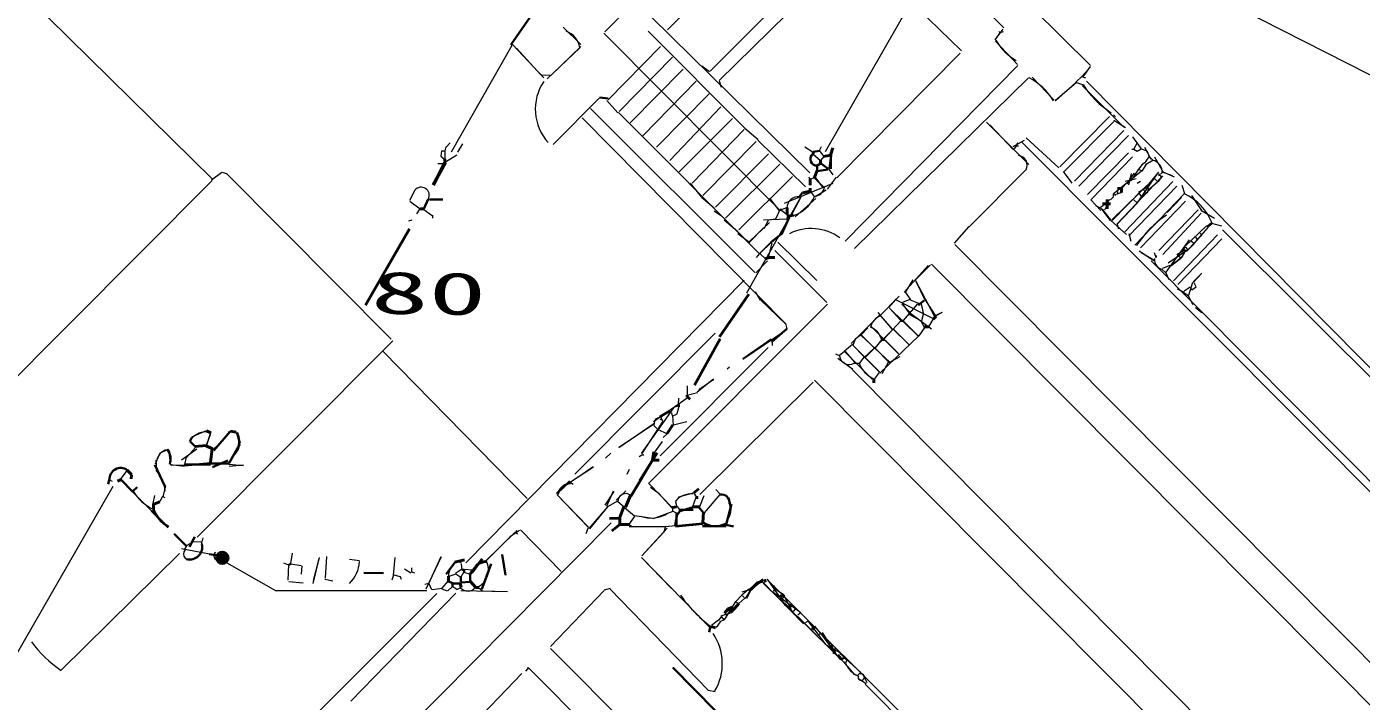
# Model space of a CAD drawing. Header units: millimetres. Extents: x -35814 to 127651, y -10134 to 104094.
# Drawn here: x 71851 to 93693, y 28082 to 39121 of the extents above; entities that cross this region are included whole.
import ezdxf

# ---------------------------------------------------------------- set-up
doc = ezdxf.new("R2010")
doc.units = ezdxf.units.MM
doc.linetypes.add('DASHED', pattern=[727.332686, 468.995115, -258.337571])
for name, color, linetype, lineweight in [('A_HATCH', 252, 'CONTINUOUS', 15), ('A_MED', 9, 'CONTINUOUS', 20), ('A_THIN', 8, 'CONTINUOUS', 15), ('CHECK', 2, 'CONTINUOUS', 40), ('P_DASHED', 200, 'DASHED', 20), ('P_NOMARK', 6, 'CONTINUOUS', 35), ('P_R', 5, 'CONTINUOUS', 40), ('P_R_MARK', 5, 'CONTINUOUS', 25), ('P_SIZE', 140, 'CONTINUOUS', 13), ('TEXT_SHAPE', 7, 'CONTINUOUS', 30)]:
    doc.layers.add(name, color=color, linetype=linetype, lineweight=lineweight)
doc.styles.add('JP', font='msgothic.ttc')

msp = doc.modelspace()

# ---------------------------------------------------------------- hatches: boundary and pattern name
at = {"layer": 'TEXT_SHAPE'}
h = msp.add_hatch(color=7, dxfattribs=at)
h.dxf.hatch_style = 1
edge = h.paths.add_edge_path()
edge.add_arc((75052, 30430), 99.1, 0, 360)

# ---------------------------------------------------------------- linework, layer by layer
at = {"layer": 'A_HATCH', "lineweight": 15}
for p, q in [((82226, 38796), (81368, 37925)), ((82422, 38621), (81546, 37733)), ((82597, 38427), (81725, 37549)), ((82805, 38232), (81936, 37337)), ((83019, 38022), (82159, 37147)), ((83209, 37809), (82376, 36933)), ((83402, 37619), (82527, 36745)), ((83591, 37439), (82741, 36563)), ((83787, 37242), (82914, 36359)), ((83993, 37043), (83124, 36166)), ((84179, 36873), (83286, 35986)), ((84383, 36669), (83506, 35799)), ((86198, 34303), (86434, 34066)), ((86031, 34179), (86286, 33923)), ((85883, 34005), (86120, 33768)), ((85560, 33715), (85805, 33470))]:
    msp.add_line(p, q, dxfattribs=at)
at = {"layer": 'A_HATCH', "lineweight": 20}
for p, q in [((86032, 34171), (86290, 33922)), ((85729, 33867), (85971, 33620))]:
    msp.add_line(p, q, dxfattribs=at)
at = {"layer": 'A_MED', "lineweight": 20}
for p, q in [((85984, 40991), (83182, 38243)), ((84923, 37079), (86334, 39535)), ((87826, 39083), (87693, 38907)), ((87701, 38892), (88067, 38500)), ((79790, 38811), (78800, 37066)), ((79802, 38829), (80312, 38285)), ((80902, 38774), (80370, 38268)), ((83181, 38236), (83215, 38134)), ((88246, 38282), (85401, 35490)), ((89122, 38313), (89018, 38214)), ((81226, 37958), (80465, 37192)), ((81347, 37915), (81526, 37710)), ((83817, 37266), (84599, 36498)), ((89069, 36514), (89882, 37342)), ((90146, 37152), (90247, 36955)), ((84894, 36999), (84842, 36933)), ((89948, 36993), (89265, 36288)), ((90230, 36988), (90280, 36937)), ((75049, 36742), (75117, 36719)), ((77815, 34008), (75121, 36721)), ((84972, 36797), (85045, 36699)), ((89927, 36720), (89882, 36532)), ((90130, 36892), (90045, 36790)), ((90058, 36783), (90091, 36766)), ((90167, 36859), (90099, 36758)), ((90376, 36738), (90151, 36475)), ((84733, 36687), (84886, 36478)), ((84741, 36649), (84903, 36490)), ((89820, 36527), (89769, 36476)), ((90006, 36632), (89827, 36590)), ((90674, 36513), (89888, 35701)), ((90160, 36480), (90047, 36410)), ((90358, 36575), (90195, 36433)), ((90438, 36683), (90363, 36584)), ((83635, 34764), (84518, 36334)), ((84520, 36332), (84372, 36056)), ((84673, 36428), (84740, 36343)), ((84936, 36447), (84746, 36329)), ((90815, 36267), (90078, 35501)), ((84296, 36162), (84212, 36128)), ((89430, 36153), (89479, 36117)), ((89539, 36219), (89488, 36118)), ((90444, 35396), (91074, 36070)), ((83265, 35961), (83485, 35776)), ((84299, 35972), (83910, 35953)), ((84112, 35973), (83978, 35954)), ((91239, 35908), (91406, 35865)), ((90689, 34905), (91408, 35650)), ((83854, 35405), (83940, 35323)), ((84048, 35579), (83986, 35345)), ((84144, 35594), (84784, 34967)), ((90816, 35466), (90750, 35338)), ((90958, 35570), (90834, 35445)), ((83977, 35292), (83781, 35095)), ((90436, 35148), (90486, 35097)), ((86074, 34660), (85955, 34525)), ((86198, 34315), (86437, 34584)), ((86308, 34653), (86448, 34597)), ((86487, 34584), (86529, 34412)), ((86296, 34409), (86489, 34306)), ((86486, 34307), (86540, 34207)), ((86522, 34412), (86495, 34309)), ((86687, 34338), (86611, 34208)), ((86830, 34444), (86699, 34377)), ((86831, 34443), (86729, 34392)), ((84275, 34243), (84293, 34176)), ((77842, 33978), (74641, 30770)), ((85407, 34007), (85373, 33905)), ((85812, 33450), (86451, 34063)), ((85089, 33767), (85156, 33733)), ((85125, 33697), (85369, 33517)), ((85237, 33808), (85152, 33742)), ((85550, 33715), (85482, 33613)), ((85393, 33616), (85478, 33616)), ((85803, 33460), (85721, 33356)), ((85947, 33625), (85847, 33438)), ((82658, 33244), (82658, 33092)), ((82109, 32662), (82662, 33050)), ((82399, 32819), (82229, 32753)), ((82401, 32803), (82417, 32752)), ((82129, 32687), (82114, 32602)), ((82114, 32597), (82166, 32548)), ((82232, 32743), (82131, 32691)), ((82418, 32753), (82429, 32600)), ((82657, 32653), (82437, 32603)), ((74787, 32507), (74550, 32407)), ((74786, 32265), (74859, 32449)), ((74793, 32263), (74861, 32466)), ((82177, 32534), (82334, 32461)), ((74024, 32131), (73953, 31963)), ((74158, 32204), (74025, 32138)), ((74210, 31947), (74179, 32192)), ((74636, 32207), (74385, 32030)), ((74616, 32236), (74464, 32072)), ((81408, 32144), (81323, 32060)), ((73964, 32026), (73977, 31874)), ((74432, 31927), (74203, 31951)), ((74435, 31947), (74216, 31941)), ((74458, 32078), (74434, 31959)), ((75160, 31963), (75395, 31941)), ((75165, 31931), (75398, 31950)), ((73203, 31707), (73252, 31687)), ((68843, 23919), (73266, 31603)), ((74121, 31602), (74078, 31435)), ((82197, 31481), (82417, 31245)), ((82772, 31492), (82519, 31423)), ((83195, 31468), (82939, 31168)), ((83195, 31465), (82940, 31167)), ((73940, 31452), (73917, 31318)), ((74076, 31436), (74030, 31349)), ((81358, 31262), (81050, 30912)), ((81355, 31265), (81062, 30907)), ((81520, 31357), (81357, 31262)), ((81527, 31351), (81628, 31266)), ((82420, 31247), (82419, 31196)), ((82519, 31418), (82467, 31351)), ((82469, 31348), (82489, 31264)), ((82494, 31269), (82545, 31202)), ((82933, 31447), (82864, 31262)), ((81796, 31110), (81707, 30978)), ((82098, 31073), (81796, 31118)), ((82423, 31188), (82103, 31067)), ((74264, 30824), (74462, 30633)), ((81038, 30924), (81004, 30823)), ((81709, 30974), (81759, 30940)), ((81710, 30942), (82301, 30942)), ((81761, 30940), (82301, 30949)), ((82305, 30941), (82271, 30840)), ((82470, 30956), (82301, 30938)), ((74469, 30638), (74435, 30570)), ((74557, 30681), (74471, 30632)), ((75049, 30390), (75921, 29898)), ((81402, 29930), (81302, 29899)), ((85245, 28699), (83903, 30018)), ((84077, 29978), (84093, 29910)), ((75918, 29894), (78400, 29893)), ((83681, 29906), (83557, 29867)), ((83656, 29906), (83557, 29819)), ((83566, 29808), (83600, 29774)), ((83684, 29882), (83611, 29767)), ((83698, 29889), (83632, 29766)), ((84088, 29910), (84070, 29877)), ((83219, 29482), (83369, 29528)), ((83398, 29624), (83432, 29607)), ((84255, 29656), (84344, 29608)), ((84266, 29680), (84333, 29613)), ((83200, 29381), (83132, 29290)), ((83264, 29415), (83197, 29380)), ((84628, 29387), (84594, 29369)), ((84832, 29180), (84799, 29162)), ((85120, 28829), (84847, 29195)), ((85544, 28506), (85603, 28391)), ((83117, 28236), (83005, 28257))]:
    msp.add_line(p, q, dxfattribs=at)
for centre, radius, start, end in [((80997, 37771), 822, 146.4774, 221.7789), ((87765, 37360), 1046, 31.6998, 62.0281), ((84725, 36529), 188, 274.1437, 349.244), ((84477, 36156), 182, 82.4883, 180.1311), ((84221, 36572), 570, 288.5395, 335.9674), ((85308, 33746), 154, 184.3541, 303.2297), ((74790, 32171), 320, 89.9441, 149.3338), ((74483, 32874), 783, 301.7118, 331.4249), ((74198, 31982), 223, 103.0754, 168.7462), ((73398, 31711), 193, 87.9951, 181.6192), ((73619, 31506), 496, 1.5109, 45.7062), ((82726, 31142), 334, 84.7352, 141.1392), ((74518, 30612), 209, 288.649, 20.8507), ((74515, 30492), 98.1, 136.1112, 311.4091)]:
    msp.add_arc(centre, radius, start, end, dxfattribs=at)
at = {"layer": 'A_THIN', "lineweight": 15}
for p, q in [((83872, 41621), (81312, 39035)), ((97385, 36529), (87667, 41467)), ((84405, 41161), (82339, 39072)), ((85801, 41166), (83036, 38395)), ((86018, 40967), (87843, 39101)), ((87151, 38724), (85423, 40409)), ((71265, 40197), (74889, 36628)), ((84666, 36727), (81424, 39922)), ((88319, 39420), (89262, 38488)), ((80632, 39112), (80921, 38827)), ((84177, 36118), (81294, 39013)), ((83606, 37461), (82023, 39050)), ((87775, 39019), (87694, 38906)), ((87760, 39048), (87778, 39015)), ((87829, 39036), (87779, 39020)), ((80262, 38336), (79865, 38768)), ((80922, 38799), (80427, 38320)), ((87129, 38686), (85108, 36648)), ((83028, 38385), (82900, 38474)), ((88073, 38484), (85244, 35614)), ((89253, 38470), (89137, 38299)), ((80418, 38322), (80266, 38329)), ((88308, 38293), (88668, 37916)), ((89228, 38426), (89122, 38311)), ((89128, 38300), (89179, 38284)), ((96754, 30587), (89196, 38228)), ((89029, 38206), (88685, 37908)), ((88686, 37906), (89023, 38208)), ((89030, 38207), (89131, 38173)), ((89807, 37478), (89124, 38157)), ((84282, 34251), (80944, 37632)), ((81079, 37780), (83770, 35097)), ((83839, 35408), (81538, 37719)), ((89573, 37652), (88761, 36828)), ((89640, 37571), (88832, 36752)), ((89635, 37678), (89669, 37644)), ((89643, 37589), (89833, 37471)), ((83602, 37459), (83821, 37275)), ((88252, 36867), (87559, 37560)), ((87613, 37514), (88002, 37108)), ((88997, 36595), (89808, 37420)), ((84588, 37156), (84720, 37067)), ((84853, 37156), (84818, 37089)), ((88177, 37257), (87990, 37157)), ((88046, 37172), (88010, 37122)), ((88067, 37221), (88046, 37171)), ((88048, 37170), (88082, 37170)), ((88136, 37230), (101640, 23681)), ((88208, 37305), (88741, 36814)), ((90097, 37124), (89954, 37321)), ((90018, 37207), (89969, 37121)), ((84720, 37033), (84840, 36934)), ((84825, 37088), (84892, 37003)), ((89882, 37057), (89212, 36375)), ((89939, 37119), (89973, 37119)), ((89971, 37118), (90022, 37083)), ((90024, 37085), (90090, 37120)), ((90093, 37124), (90177, 37089)), ((90218, 36990), (90138, 36885)), ((90279, 36929), (90161, 36860)), ((90181, 37088), (90229, 36985)), ((90307, 36990), (90458, 36730)), ((74874, 36615), (75044, 36743)), ((88201, 36779), (87275, 35845)), ((88815, 36753), (88954, 36563)), ((90095, 36757), (89630, 36380)), ((89978, 36723), (89891, 36623)), ((90047, 36790), (89920, 36597)), ((90027, 36236), (90362, 36725)), ((90377, 36713), (90377, 36679)), ((90392, 36712), (90413, 36663)), ((90443, 36733), (90410, 36715)), ((90433, 36750), (90631, 36662)), ((90448, 36740), (90599, 36684)), ((74884, 36605), (69646, 31339)), ((82711, 36560), (82888, 36338)), ((82778, 36476), (82845, 36391)), ((84252, 36232), (85052, 36560)), ((84651, 36662), (84669, 36628)), ((84739, 36645), (84671, 36627)), ((85099, 36659), (84953, 36460)), ((90300, 36637), (89610, 35958)), ((90418, 36655), (89694, 35887)), ((89770, 36476), (89766, 36408)), ((89850, 36565), (89816, 36531)), ((90607, 36589), (89821, 35766)), ((90077, 36588), (90026, 36555)), ((90172, 36497), (90122, 36461)), ((90193, 36494), (90211, 36461)), ((90314, 36633), (90348, 36599)), ((90754, 36529), (90801, 36392)), ((82894, 36334), (83104, 36157)), ((84009, 36313), (84172, 36103)), ((84765, 36311), (84428, 36010)), ((89265, 36288), (89429, 36112)), ((89579, 36294), (89545, 36260)), ((89638, 36337), (89587, 36286)), ((90119, 36464), (89613, 35952)), ((89634, 36375), (89634, 36341)), ((89704, 36378), (89635, 36366)), ((89674, 36357), (89635, 36377)), ((89702, 36425), (89702, 36392)), ((89765, 36404), (89702, 36388)), ((89972, 36290), (90022, 36239)), ((90797, 36393), (89989, 35544)), ((90057, 36392), (90089, 36340)), ((90180, 36401), (90097, 36332)), ((90124, 36459), (90174, 36408)), ((90214, 36456), (90180, 36404)), ((90750, 36328), (90514, 36083)), ((90916, 36357), (91080, 36114)), ((83103, 36109), (83222, 36025)), ((84179, 36122), (84107, 35972)), ((84209, 36114), (84294, 36048)), ((89342, 36197), (89429, 36151)), ((89525, 36233), (89424, 36165)), ((89448, 36132), (89580, 35950)), ((89469, 36111), (89589, 35960)), ((89552, 36255), (89534, 36221)), ((90026, 36236), (89696, 35888)), ((91024, 36125), (90378, 35460)), ((91067, 36119), (91289, 35987)), ((84006, 35918), (83680, 35608)), ((83904, 35824), (83686, 35602)), ((83988, 35947), (83914, 35815)), ((87271, 35850), (87029, 35577)), ((89589, 35953), (89852, 35721)), ((89699, 35883), (89717, 35816)), ((90804, 35522), (91157, 35864)), ((90955, 35574), (91188, 35835)), ((83844, 35405), (83478, 35775)), ((83491, 35736), (83683, 35587)), ((84045, 35614), (83843, 35412)), ((89886, 35737), (89919, 35613)), ((90877, 35632), (90494, 35105)), ((90618, 34960), (91340, 35717)), ((90855, 35472), (91077, 35706)), ((90916, 35613), (90950, 35579)), ((90981, 35679), (90999, 35646)), ((91053, 35749), (91071, 35716)), ((91419, 35799), (96864, 30376)), ((83843, 35411), (83789, 35346)), ((84035, 35591), (83855, 35415)), ((84096, 35461), (84947, 34607)), ((87038, 35557), (99994, 22523)), ((90058, 35453), (90297, 35295)), ((90088, 35425), (90299, 35308)), ((90305, 35426), (90321, 35375)), ((90530, 35258), (90851, 35476)), ((90778, 35449), (90673, 35386)), ((90810, 35470), (90684, 35400)), ((90801, 35424), (90738, 35336)), ((90805, 35515), (90774, 35446)), ((90815, 35511), (90849, 35477)), ((86211, 34777), (86604, 35215)), ((86656, 35236), (99558, 22268)), ((90254, 35287), (99927, 25547)), ((90325, 35376), (90325, 35342)), ((90336, 35376), (90336, 35342)), ((90558, 35215), (90440, 35164)), ((90733, 35324), (90578, 35204)), ((90738, 35331), (90584, 35216)), ((90682, 35380), (90732, 35344)), ((79040, 30349), (83592, 34972)), ((86352, 34978), (86222, 34767)), ((86711, 34374), (86404, 34960)), ((86404, 34959), (86557, 34639)), ((90488, 35102), (90540, 34985)), ((91085, 35088), (90941, 34944)), ((91083, 35090), (90946, 34939)), ((83771, 34783), (83857, 34648)), ((86232, 34774), (86314, 34654)), ((90677, 34830), (90795, 34778)), ((90789, 34771), (90858, 34723)), ((90894, 34859), (90792, 34792)), ((90872, 34729), (90938, 34942)), ((90896, 34850), (90914, 34816)), ((90988, 34861), (90921, 34810)), ((90951, 34937), (90985, 34869)), ((84955, 34582), (82035, 31650)), ((83862, 34652), (84279, 34247)), ((85969, 34514), (86435, 34063)), ((85970, 34515), (86158, 34314)), ((86678, 34345), (86085, 34645)), ((86171, 34581), (86314, 34437)), ((86181, 34593), (86294, 34432)), ((86303, 34657), (86185, 34606)), ((86558, 34642), (86723, 34391)), ((90852, 34726), (90935, 34573)), ((90981, 34528), (91084, 34445)), ((85343, 33938), (85808, 34403)), ((85780, 34444), (86015, 34165)), ((85826, 34389), (86017, 34173)), ((85879, 34009), (86157, 34307)), ((86657, 34171), (86319, 34423)), ((83119, 34104), (80821, 31801)), ((83572, 33681), (84295, 34169)), ((84275, 34243), (84293, 34176)), ((85509, 34078), (85408, 34010)), ((85567, 33705), (86031, 34170)), ((85673, 34217), (86117, 33771)), ((86550, 34203), (86452, 34065)), ((82217, 32098), (83983, 33869)), ((84032, 34006), (83570, 33685)), ((84043, 33989), (84043, 33955)), ((84052, 33955), (84052, 33904)), ((85366, 33918), (85233, 33813)), ((85377, 33904), (85807, 33472)), ((85379, 33906), (85550, 33722)), ((85509, 34070), (85976, 33630)), ((85512, 34073), (85715, 33870)), ((85721, 33863), (85564, 33716)), ((85842, 33998), (85735, 33867)), ((77687, 33808), (80044, 31401)), ((85242, 33802), (85689, 33354)), ((85245, 33805), (85404, 33626)), ((86141, 33720), (85960, 33623)), ((86129, 33759), (85976, 33608)), ((83351, 33549), (83317, 33515)), ((98123, 20667), (85361, 33511)), ((83091, 33353), (82826, 33139)), ((83095, 33349), (82852, 33180)), ((84723, 33306), (82867, 31467)), ((97707, 20306), (84744, 33338)), ((82516, 33041), (82512, 32940)), ((82828, 33132), (82660, 33086)), ((82436, 32884), (81906, 32137)), ((82491, 32783), (82424, 32749)), ((82522, 32910), (82437, 32888)), ((82521, 32906), (82493, 32786)), ((82109, 32613), (81540, 32233)), ((82114, 32624), (81541, 32231)), ((82260, 32664), (81918, 32135)), ((82233, 32705), (82216, 32689)), ((82235, 32737), (82235, 32703)), ((82237, 32704), (82255, 32670)), ((82250, 32332), (82126, 32158)), ((82336, 32466), (82269, 32398)), ((81927, 32116), (81876, 32083)), ((81928, 32124), (81945, 32107)), ((81127, 31914), (80751, 31666)), ((81124, 31919), (80868, 31745)), ((73487, 31859), (73380, 31711)), ((81711, 31874), (81673, 31791)), ((73582, 31511), (73892, 31200)), ((80533, 31460), (81040, 30935)), ((80534, 31462), (81039, 30930)), ((80747, 31669), (80796, 31633)), ((81459, 31517), (81313, 31292)), ((81448, 31522), (81340, 31271)), ((81654, 31528), (81500, 31374)), ((82027, 31649), (82431, 31235)), ((82059, 31584), (82201, 31485)), ((82776, 31485), (82810, 31417)), ((83127, 31549), (83200, 31470)), ((74079, 31433), (74112, 31415)), ((81635, 31255), (81798, 31115)), ((82804, 31418), (82749, 31267)), ((82420, 31197), (82506, 31149)), ((81414, 31000), (77313, 26866)), ((79934, 30888), (80600, 30207)), ((82333, 30913), (81920, 30460)), ((82267, 30840), (81920, 30460)), ((74570, 30740), (74550, 30690)), ((74552, 30690), (74720, 30699)), ((74736, 30758), (74718, 30690)), ((74349, 30500), (72423, 28595)), ((74905, 30481), (74383, 30575)), ((74901, 30485), (74936, 30400)), ((74940, 30520), (74906, 30486)), ((82405, 29930), (81914, 30437)), ((83047, 29275), (81914, 30437)), ((83895, 30035), (84565, 29352)), ((83918, 30042), (83935, 30025)), ((83962, 30082), (89093, 24972)), ((84259, 29674), (83973, 30079)), ((78561, 29847), (73152, 24435)), ((78876, 29850), (77153, 28084)), ((81299, 29898), (80422, 28981)), ((83004, 28265), (81400, 29916)), ((83269, 29413), (83454, 29714)), ((83557, 29817), (83456, 29715)), ((83605, 29768), (83507, 29680)), ((84067, 29870), (84521, 29533)), ((84099, 29923), (84218, 29839)), ((84245, 29785), (84194, 29752)), ((84382, 29547), (84252, 29798)), ((84290, 29724), (84272, 29691)), ((83279, 29520), (83312, 29486)), ((83330, 29588), (83362, 29537)), ((83464, 29705), (83497, 29687)), ((84427, 29588), (84393, 29554)), ((84507, 29524), (84473, 29490)), ((83173, 29408), (83056, 29321)), ((83221, 29475), (83170, 29407)), ((83224, 29467), (83260, 29417)), ((83224, 29467), (83260, 29417)), ((84789, 29156), (84464, 29473)), ((84929, 29010), (84641, 29397)), ((84744, 29312), (84844, 29192)), ((84868, 29207), (84975, 29045)), ((80426, 28946), (90392, 18962)), ((85164, 28875), (84939, 29000)), ((84950, 29047), (85030, 29015)), ((85159, 28868), (85242, 28799)), ((80053, 28641), (80053, 28607)), ((80071, 28626), (81804, 26881)), ((85218, 28728), (85399, 28516)), ((85238, 28793), (85274, 28744)), ((85268, 28742), (85250, 28709)), ((85263, 28772), (85500, 28556)), ((79953, 28537), (78321, 26843)), ((80049, 28611), (80015, 28577)), ((85485, 28542), (85451, 28508)), ((85470, 28449), (85591, 28372)), ((88658, 25284), (85572, 28360))]:
    msp.add_line(p, q, dxfattribs=at)
for centre, radius, start, end in [((80564, 38721), 346, 9.9611, 70.0565), ((88482, 39342), 887, 209.8715, 240.6014), ((90417, 38992), 1518, 212.5936, 237.5088), ((88065, 36854), 160, 331.7142, 84.6267), ((90231, 36736), 206, 358.5167, 77.1787), ((90444, 35596), 864, 20.9671, 65.9176), ((91462, 34606), 1722, 123.7686, 147.3772), ((84689, 35021), 797, 53.8092, 116.6137), ((90454, 35302), 147, 170.9073, 265.7615), ((85908, 34147), 255, 110.2742, 165.8038), ((85551, 33925), 299, 15.9207, 68.2106), ((85894, 33776), 452, 201.026, 246.4684), ((74222, 31893), 731, 210.6177, 246.0153), ((81654, 31354), 127, 52.6036, 182.508), ((82075, 31569), 489, 248.6589, 304.2962), ((84283, 31011), 2103, 214.5633, 233.7827), ((73387, 30085), 1783, 215.1915, 237.0483), ((82356, 28698), 879, 329.6177, 34.1811), ((85591, 28838), 363, 201.1421, 247.8826), ((85508, 28477), 52.6, 152.3497, 106.782)]:
    msp.add_arc(centre, radius, start, end, dxfattribs=at)
at = {"layer": 'CHECK', "lineweight": 30}
for p, q in [((81365, 37946), (81229, 37960)), ((80738, 31682), (80526, 31483))]:
    msp.add_line(p, q, dxfattribs=at)
at = {"layer": 'CHECK', "lineweight": 15}
for p, q in [((89837, 36544), (89837, 36544)), ((89852, 36532), (89852, 36532)), ((90154, 36484), (90154, 36484)), ((89634, 36296), (89634, 36296)), ((90150, 36432), (90150, 36432)), ((90202, 36438), (90202, 36438)), ((90204, 36473), (90211, 36461)), ((91028, 36122), (91028, 36122)), ((91030, 36079), (91030, 36079)), ((91077, 36118), (91077, 36118)), ((91077, 36065), (91077, 36065)), ((90909, 35995), (90909, 35995)), ((90953, 36000), (90953, 36000)), ((84219, 29762), (84219, 29762)), ((83228, 29503), (83228, 29503)), ((83268, 29553), (83268, 29553)), ((83330, 29588), (83362, 29537)), ((83322, 29453), (83322, 29453)), ((85218, 28725), (85218, 28725)), ((85226, 28790), (85226, 28790))]:
    msp.add_line(p, q, dxfattribs=at)
at = {"layer": 'CHECK', "lineweight": 30}
msp.add_arc((80791, 31392), 263, 98.7151, 163.3703, dxfattribs=at)
at = {"layer": 'P_DASHED', "lineweight": 20}
msp.add_line((86642, 35226), (85506, 34080), dxfattribs=at)
at = {"layer": 'P_NOMARK', "lineweight": 30}
msp.add_line((82427, 28635), (83505, 27544), dxfattribs=at)
at = {"layer": 'P_R', "lineweight": 40}
msp.add_line((78113, 35814), (77394, 34563), dxfattribs=at)
at = {"layer": 'P_R_MARK', "lineweight": 15}
for p, q in [((78711, 37155), (78693, 37088)), ((78782, 37220), (78717, 37150)), ((78982, 37206), (78902, 37068)), ((78641, 37088), (78627, 37004)), ((78630, 37000), (78692, 36949)), ((78644, 37087), (78695, 37087)), ((78695, 37087), (78695, 36952)), ((78891, 37020), (78705, 36902)), ((78577, 36884), (78678, 36884)), ((78285, 36142), (78231, 36059)), ((78152, 35957), (78101, 35941))]:
    msp.add_line(p, q, dxfattribs=at)
at = {"layer": 'P_R_MARK', "lineweight": 40}
for p, q in [((78697, 36917), (78680, 36883)), ((78695, 36952), (78695, 36918)), ((78706, 36899), (78503, 36532)), ((78685, 36880), (78506, 36530)), ((78289, 36139), (78356, 36139))]:
    msp.add_line(p, q, dxfattribs=at)
at = {"layer": 'P_R_MARK', "lineweight": 20}
for p, q in [((78203, 36445), (78118, 36279)), ((78120, 36267), (78291, 36142)), ((78351, 36132), (78488, 36034)), ((78494, 36038), (78494, 35987))]:
    msp.add_line(p, q, dxfattribs=at)
at = {"layer": 'P_R_MARK', "lineweight": 30}
for p, q in [((78423, 36300), (78348, 36143)), ((78441, 36292), (78660, 36292))]:
    msp.add_line(p, q, dxfattribs=at)
at = {"layer": 'P_R_MARK', "lineweight": 20}
msp.add_arc((78307, 36361), 133, 332.5992, 140.9653, dxfattribs=at)
at = {"layer": 'TEXT_SHAPE', "lineweight": 30}
for p, q in [((80086, 39270), (79774, 38822)), ((84823, 37090), (84721, 37073)), ((85016, 37018), (84989, 36797)), ((85009, 37069), (85009, 36796)), ((84789, 36849), (84789, 36765)), ((84960, 36782), (84790, 36758)), ((84844, 36889), (84961, 36803)), ((89908, 36608), (89858, 36557)), ((84550, 36406), (84500, 36343)), ((84181, 36122), (84214, 36122)), ((84296, 36052), (84314, 36019)), ((84331, 36000), (84205, 35720)), ((84204, 35729), (84033, 35596)), ((86537, 34639), (86470, 34588)), ((86154, 34310), (86205, 34310)), ((84291, 34175), (84045, 33965)), ((82523, 32940), (82523, 32906)), ((82427, 32608), (82335, 32467)), ((74551, 32400), (74521, 32333)), ((74525, 32331), (74608, 32252)), ((74915, 32188), (75179, 32495)), ((75293, 32482), (75341, 32300)), ((75340, 32292), (75161, 31976)), ((73950, 31954), (74112, 31603)), ((74857, 31959), (74435, 31959)), ((74858, 31978), (74436, 31943)), ((74857, 31973), (75161, 31972)), ((74889, 31914), (75143, 32020)), ((73198, 31706), (73182, 31638)), ((73393, 31710), (73585, 31514)), ((73658, 31587), (73590, 31519)), ((82759, 31257), (82539, 31191)), ((82850, 31257), (82921, 31174)), ((83383, 31310), (83297, 30976)), ((73892, 31200), (74164, 30927)), ((82498, 31147), (82462, 30961)), ((82487, 31173), (82487, 30963)), ((82541, 31193), (82506, 31144)), ((82757, 31213), (82523, 31213)), ((74265, 30825), (74461, 30628)), ((82910, 30994), (82471, 30949)), ((82915, 30988), (82472, 30945)), ((82913, 30950), (83297, 30950)), ((83296, 30972), (83416, 30943)), ((74603, 30776), (74514, 30609)), ((74839, 30490), (75078, 30458)), ((79632, 30483), (79688, 30148)), ((76173, 30332), (76140, 30314)), ((77370, 30182), (77691, 30177)), ((78855, 30352), (78716, 30162)), ((78974, 30232), (79008, 30232)), ((79008, 30232), (79008, 30198)), ((79109, 30164), (79109, 30046)), ((79142, 30215), (79110, 30164)), ((79454, 30334), (79301, 29915)), ((78754, 30045), (78823, 30013)), ((78822, 30012), (78940, 30012)), ((78822, 30012), (78822, 29961)), ((78957, 30113), (78957, 30029)), ((79110, 30039), (78958, 30025)), ((84201, 29826), (84187, 29775)), ((83043, 29317), (83022, 29216)), ((85032, 29011), (85016, 28945)), ((85235, 28794), (85186, 28773))]:
    msp.add_line(p, q, dxfattribs=at)
at = {"layer": 'TEXT_SHAPE', "lineweight": 40}
for p, q in [((85046, 37136), (85006, 37020)), ((84722, 37069), (84722, 37036)), ((84840, 36934), (84840, 36883)), ((85009, 37021), (84891, 36999)), ((84787, 36766), (84740, 36645)), ((84840, 36883), (84791, 36848)), ((84671, 36629), (84671, 36528)), ((84671, 36477), (84671, 36426)), ((89769, 36476), (89702, 36476)), ((89769, 36476), (89769, 36408)), ((84671, 36427), (84553, 36403)), ((89533, 36296), (89532, 36138)), ((84299, 36155), (84299, 36054)), ((89589, 36222), (89457, 36222)), ((84319, 36019), (84303, 35968)), ((84400, 36038), (84316, 36018)), ((91239, 35899), (91172, 35847)), ((83993, 35345), (83944, 35324)), ((83994, 35343), (84095, 35343)), ((83670, 34744), (83188, 34046)), ((86441, 34581), (86475, 34581)), ((86289, 34429), (86323, 34429)), ((86736, 34387), (86685, 34336)), ((86542, 34208), (86610, 34208)), ((83200, 34013), (82780, 33257)), ((85833, 34005), (85883, 34005)), ((85714, 33362), (85714, 33295)), ((82658, 33092), (82658, 33058)), ((82661, 33062), (82710, 33026)), ((82374, 32837), (82215, 32736)), ((74862, 32476), (74793, 32507)), ((74866, 32462), (74797, 32510)), ((75180, 32503), (75281, 32485)), ((75180, 32503), (75281, 32485)), ((74789, 32268), (74604, 32251)), ((74789, 32262), (74890, 32211)), ((74886, 32214), (74859, 31993)), ((82167, 32147), (81888, 31696)), ((82117, 32162), (82095, 32026)), ((82093, 32030), (81741, 31442)), ((82100, 32026), (82201, 32026)), ((73387, 31707), (73338, 31687)), ((73494, 31862), (73566, 31793)), ((73568, 31790), (73563, 31722)), ((82852, 31560), (82768, 31491)), ((73928, 31316), (73928, 31231)), ((74031, 31344), (73930, 31310)), ((81624, 31265), (81555, 31079)), ((81731, 31449), (81653, 31260)), ((82486, 31267), (82419, 31251)), ((82757, 31264), (82858, 31264)), ((82808, 31416), (82842, 31416)), ((81558, 31081), (81389, 31071)), ((81558, 31078), (81558, 30976)), ((82929, 31179), (82919, 31009)), ((81557, 30977), (81427, 30870)), ((81558, 30976), (81710, 30976)), ((79016, 30398), (78855, 30357)), ((79303, 30411), (79135, 30183)), ((78755, 30130), (78755, 30046)), ((78944, 30013), (78961, 29945)), ((79111, 30047), (79198, 29948)), ((79194, 29944), (79244, 29944)), ((83905, 30077), (83678, 29906)), ((83818, 30024), (83701, 29910)), ((83903, 30049), (83818, 30027)), ((83953, 30064), (83920, 30047)), ((83700, 29912), (83666, 29894)), ((84212, 29829), (84245, 29795)), ((83325, 29592), (83272, 29526)), ((83396, 29624), (83328, 29590)), ((83434, 29602), (83368, 29533)), ((83504, 29685), (83436, 29600)), ((84372, 29660), (84338, 29626)), ((83124, 29285), (83055, 29305)), ((84732, 29299), (84712, 29250)), ((85017, 28944), (85051, 28944)), ((85066, 28944), (85070, 28860)), ((85068, 28946), (85067, 28860)), ((85128, 28837), (85179, 28770))]:
    msp.add_line(p, q, dxfattribs=at)
at = {"layer": 'TEXT_SHAPE', "lineweight": 15}
for p, q in [((79844, 30850), (79357, 30373)), ((79750, 30775), (79915, 30883)), ((79868, 30876), (79850, 30842)), ((79852, 30839), (79885, 30821)), ((79362, 30368), (79756, 30769)), ((76198, 30505), (76166, 30335)), ((76632, 30417), (76538, 30060)), ((76053, 30348), (76138, 30316)), ((78147, 30266), (78147, 30198)), ((78874, 30162), (78757, 30125)), ((78969, 30241), (78866, 30174)), ((78874, 30166), (78956, 30112)), ((79009, 30245), (79145, 30233)), ((78434, 30011), (78367, 29993)), ((78431, 30010), (78478, 29913)), ((78485, 29912), (78653, 29931)), ((78820, 29963), (78741, 29890)), ((78824, 29963), (78890, 29917)), ((78891, 29913), (78957, 29944)), ((79243, 29942), (79309, 29890)), ((78735, 29887), (78649, 29915)), ((79312, 29892), (79717, 29878))]:
    msp.add_line(p, q, dxfattribs=at)
at = {"layer": 'TEXT_SHAPE', "lineweight": 20}
for p, q in [((76638, 30437), (76532, 30011)), ((76758, 30453), (76737, 30097)), ((77135, 30408), (77300, 30385)), ((77878, 30435), (77850, 30148)), ((78632, 30446), (78383, 29919)), ((78631, 30447), (78431, 30013)), ((78968, 30341), (78896, 30383)), ((76135, 30317), (76125, 30064)), ((76171, 30330), (76342, 30306)), ((76353, 30299), (76342, 30164)), ((77855, 30149), (77829, 30062)), ((77861, 30151), (77962, 30127)), ((78036, 30251), (78138, 30184)), ((78148, 30202), (78199, 30185)), ((79003, 30201), (78957, 30114)), ((78977, 30232), (78967, 30334)), ((79007, 30195), (79109, 30164)), ((76142, 30045), (76374, 30023)), ((76732, 30082), (76862, 30056)), ((77964, 30126), (77981, 30081)), ((78748, 30052), (78647, 29932)), ((78957, 29896), (79717, 29881))]:
    msp.add_line(p, q, dxfattribs=at)
at = {"layer": 'TEXT_SHAPE'}
msp.add_circle((75052, 30430), 99.1, dxfattribs=at)
at = {"layer": 'TEXT_SHAPE', "lineweight": 30}
for centre, radius, start, end in [((84780, 36953), 104, 125.0013, 275.3304), ((75020, 32326), 308, 309.9507, 30.4216), ((73957, 32047), 249, 340.4828, 37.9542), ((73389, 31720), 181, 53.8078, 184.593), ((83216, 31329), 140, 354.3082, 98.0822), ((83039, 31241), 331, 333.4175, 38.9557), ((74449, 31419), 557, 199.7591, 239.8716), ((83120, 31330), 382, 236.6203, 296.5811), ((74516, 30608), 208, 256.5819, 13.0126)]:
    msp.add_arc(centre, radius, start, end, dxfattribs=at)
at = {"layer": 'TEXT_SHAPE', "lineweight": 20}
for centre, radius, start, end in [((76786, 30387), 511, 312.8932, 357.866), ((79038, 30127), 286, 121.0906, 179.2955), ((79092, 30235), 317, 297.5274, 26.0523), ((79071, 30041), 155, 220.3233, 321.4925)]:
    msp.add_arc(centre, radius, start, end, dxfattribs=at)
at = {"layer": 'TEXT_SHAPE', "lineweight": 40}
msp.add_arc((79368, 30150), 218, 91.3088, 163.9993, dxfattribs=at)

# ---------------------------------------------------------------- texts
at = {"layer": 'P_SIZE', "style": 'JP', "width": 2}
msp.add_text('80', height=694, rotation=-0.7649, dxfattribs=at).set_placement((77480, 34426))

doc.saveas('drawing.dxf')
